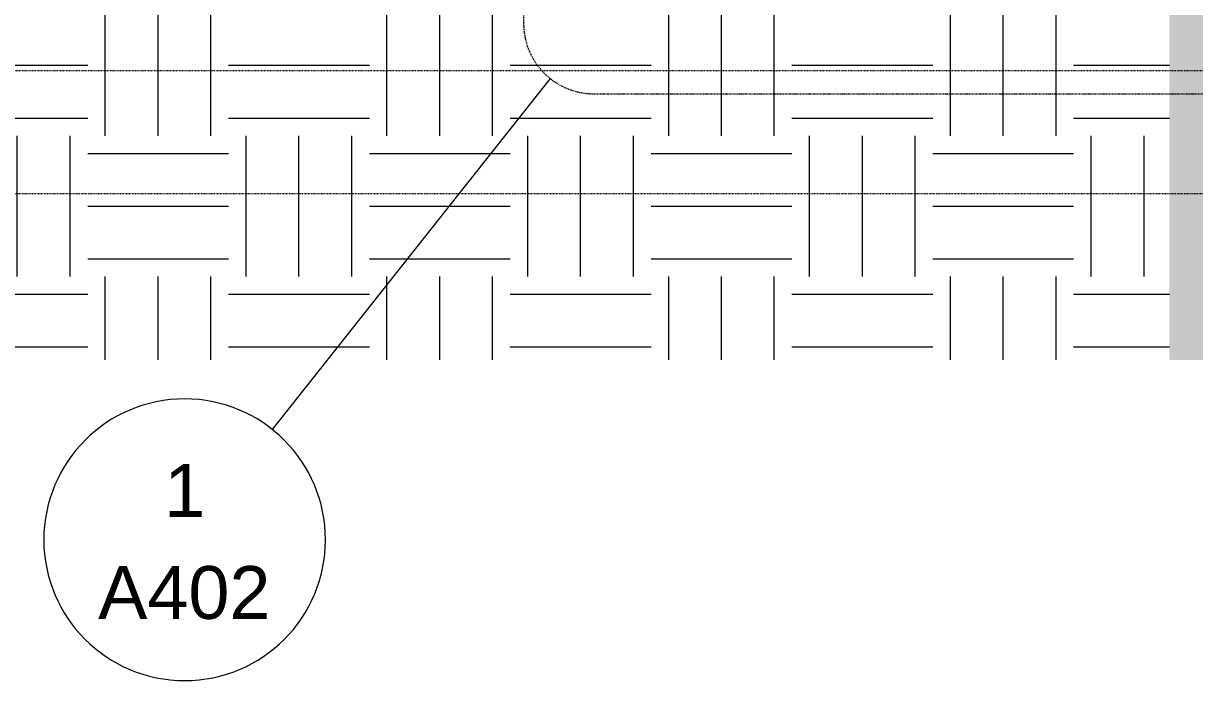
# Model space of a CAD drawing. Header units: inches. Extents: x -4168 to 1833, y -300 to 637.
# Drawn here: x -4020.6 to -3821, y -261.2 to -149.2 of the extents above; entities that cross this region are included whole.
import ezdxf

# ---------------------------------------------------------------- set-up
doc = ezdxf.new("R2010")
doc.units = ezdxf.units.IN
doc.header["$MEASUREMENT"] = 0
doc.linetypes.add('Aligning Line 1_8_', pattern=[0.25, 0.125, -0.125])
doc.linetypes.add('Dash Dot 3_16_', pattern=[0.3125, 0.1875, -0.0625, 0, -0.0625])
for name, color, linetype, lineweight in [('0-1', 7, 'Continuous', 5), ('A-ANNO-SYMB', 150, 'Continuous', 9), ('A-ANNO-SYMB-1', 150, 'Dash Dot 3_16_', 9), ('C-TOPO', 7, 'Continuous', 9), ('G-ANNO-SYMB', 111, 'Aligning Line 1_8_', 9)]:
    doc.layers.add(name, color=color, linetype=linetype, lineweight=lineweight)
doc.styles.add('Arial', font='arial.ttf', dxfattribs={"height": 9})
pattern_1 = [(0, (-3769.654, 146.633), (24, 24), [24, -24]), (0, (-3769.654, 155.633), (24, 24), [24, -24]), (0, (-3769.654, 164.633), (24, 24), [24, -24]), (90, (-3766.654, 167.633), (-24, 24), [24, -24]), (90, (-3757.654, 167.633), (-24, 24), [24, -24]), (90, (-3748.654, 167.633), (-24, 24), [24, -24])]

# ---------------------------------------------------------------- blocks, each defined once
blk = doc.blocks.new('CTR  - Topography_rvt-1-BUILDING SECTION - NORTH_SOUTH THRU PARKING RAMP - LOOKING WEST')
at = {"layer": 'C-TOPO'}
h = blk.add_hatch(dxfattribs=at)
h.set_pattern_fill('FP_7', color=256, style=0, pattern_type=2)
h.set_pattern_definition(pattern_1)
h.paths.add_polyline_path([(-4016.45, -206.56), (-4004.25, -206.56), (-4004.25, -30), (-4072.05, -30), (-4072.05, -206.56), (-4042.01, -206.56)], flags=0)
h = blk.add_hatch(dxfattribs=at)
h.set_pattern_fill('FP_7', color=256, style=0, pattern_type=2)
h.set_pattern_definition(pattern_1)
h.paths.add_polyline_path([(-3825.32, -206.56), (-3825.32, -146), (-3837.32, -146), (-3837.32, -134), (-3831.32, -134), (-3831.32, -40.13), (-4004.25, -43.73), (-4004.25, -206.56), (-3829.32, -206.56)], flags=0)
h = blk.add_hatch(dxfattribs=at)
h.set_pattern_fill('FP_7', color=256, style=0, pattern_type=2)
h.set_pattern_definition(pattern_1)
h.paths.add_polyline_path([(-1949.14, -206.56), (-1938.32, -206.56), (-1938.32, -146), (-1949.14, -146), (-1949.14, -138.01), (-3065.32, -138.01), (-3065.32, -140.03), (-3094.31, -138.01), (-3813.32, -138.01), (-3813.32, -146), (-3825.32, -146), (-3825.32, -206.56), (-2046.02, -206.56)], flags=0)
blk = doc.blocks.new('Section - Callout Head-565430-BUILDING SECTION - NORTH_SOUTH THRU PARKING RAMP - LOOKING WEST')
at = {"layer": 'A-ANNO-SYMB'}
for start, end in [(0, 180), (180, 360)]:
    blk.add_arc((-3993.11, -237.2), 24, start, end, dxfattribs=at)

msp = doc.modelspace()

# ---------------------------------------------------------------- linework, layer by layer
at = {"layer": 'A-ANNO-SYMB'}
msp.add_line((-3930.8094, -158.6056), (-3978.2051, -218.3924), dxfattribs=at)
at = {"layer": 'A-ANNO-SYMB-1'}
for p, q in [((-3935.3547, 418.8769), (-3935.3547, -149.202)), ((-3923.3547, -161.202), (-3813.2118, -161.202))]:
    msp.add_line(p, q, dxfattribs=at)
msp.add_arc((-3923.3547, -149.202), 12, 180, 270, dxfattribs=at)
at = {"layer": 'G-ANNO-SYMB'}
for p, q in [((-1910.9479, -157.3105), (-4072.0519, -157.3105)), ((-1910.9479, -178.2392), (-4072.0519, -178.2392))]:
    msp.add_line(p, q, dxfattribs=at)

# ---------------------------------------------------------------- block references
at = {"layer": '0-1'}
msp.add_blockref('CTR  - Topography_rvt-1-BUILDING SECTION - NORTH_SOUTH THRU PARKING RAMP - LOOKING WEST', (0, 0), dxfattribs=at)
at = {"layer": 'A-ANNO-SYMB'}
msp.add_blockref('Section - Callout Head-565430-BUILDING SECTION - NORTH_SOUTH THRU PARKING RAMP - LOOKING WEST', (0, 0), dxfattribs=at)

# ---------------------------------------------------------------- texts
at = {"layer": 'A-ANNO-SYMB', "char_height": 9, "attachment_point": 1, "style": 'Arial'}
for s, insert, width in [('1', (-3996.6044, -224.3004), 8.484), ('A402', (-4007.8485, -241.6846), 35.754)]:
    msp.add_mtext(s, dxfattribs=dict(at, insert=insert, width=width))

doc.saveas('drawing.dxf')
